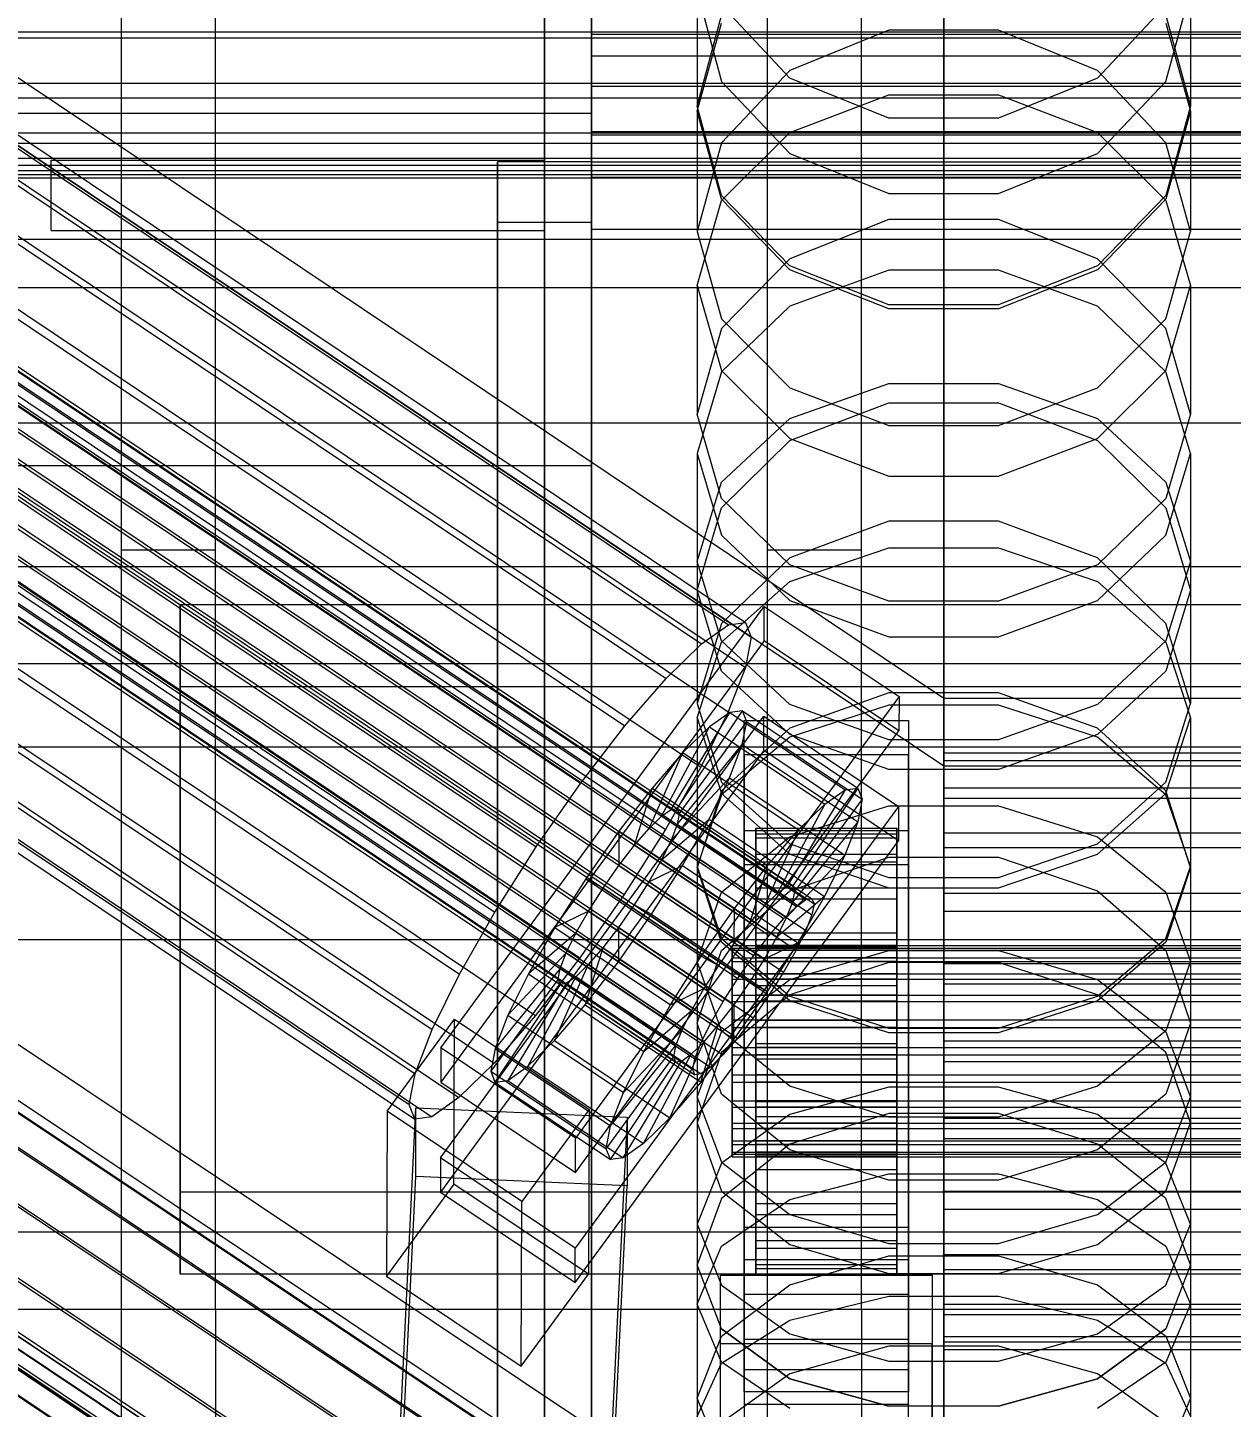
# Model space of a CAD drawing. Header units: millimetres. Extents: x -1970 to 34302, y -65268 to 6837.
# Drawn here: x -208 to -105.5, y -34598.3 to -34480.9 of the extents above; entities that cross this region are included whole.
import ezdxf

# ---------------------------------------------------------------- set-up
doc = ezdxf.new("R2010")
doc.units = ezdxf.units.MM
for name, color, linetype, lineweight in [('COTAS_O', 1, 'Continuous', 0), ('frontal_briquetadora', 7, 'Continuous', 0), ('frontal_C01', 7, 'Continuous', 0), ('frontal_C02', 7, 'Continuous', 0), ('frontal_C07', 7, 'Continuous', 0), ('frontal_mezcladora', 7, 'Continuous', 0), ('frontal_tolva', 7, 'Continuous', 0)]:
    doc.layers.add(name, color=color, linetype=linetype, lineweight=lineweight)
doc.dimstyles.new('R19_100', dxfattribs={"dimtxt": 250, "dimasz": 150, "dimexe": 150, "dimexo": 80, "dimgap": 100, "dimtad": 1, "dimtih": 1, "dimtoh": 1, "dimdsep": 46, "dimcen": 0.09, "dimadec": 0, "dimazin": 0, "dimtfac": 1, "dimtdec": 4, "dimtofl": 0, "dimtmove": 0, "dimatfit": 3, "dimfxl": 1, "dimtolj": 1, "dimtzin": 0, "dimarcsym": 0})

# ---------------------------------------------------------------- blocks, each defined once
blk = doc.blocks.new('*D38')
at = {"layer": 'COTAS_O', "color": 0, "lineweight": -2, "transparency": 16777216}
for p, q in [((-570, -33700), (200, -33700)), ((50, -34750), (50, -33850)), ((-570, -34900), (200, -34900))]:
    blk.add_line(p, q, dxfattribs=at)
at = {"layer": 'COTAS_O', "color": 0, "transparency": 16777216}
for points in [[(25, -33850), (75, -33850), (50, -33700)], [(25, -34750), (75, -34750), (50, -34900)]]:
    blk.add_solid(points, dxfattribs=at)
at = {"layer": 'Defpoints', "color": 0, "transparency": 16777216}
for p in [(-650, -33700), (50, -33700), (-650, -34900)]:
    blk.add_point(p, dxfattribs=at)
blk = doc.blocks.new('*D39')
at = {"layer": 'COTAS_O', "color": 0, "lineweight": -2, "transparency": 16777216}
for p, q in [((-650, -34820), (-650, -34050)), ((650, -34820), (650, -34050)), ((-500, -34200), (500, -34200))]:
    blk.add_line(p, q, dxfattribs=at)
at = {"layer": 'COTAS_O', "color": 0, "transparency": 16777216}
for points in [[(-500, -34175), (-500, -34225), (-650, -34200)], [(500, -34175), (500, -34225), (650, -34200)]]:
    blk.add_solid(points, dxfattribs=at)
at = {"layer": 'Defpoints', "color": 0, "transparency": 16777216}
for p in [(650, -34200), (-650, -34900), (650, -34900)]:
    blk.add_point(p, dxfattribs=at)

msp = doc.modelspace()

# ---------------------------------------------------------------- linework, layer by layer
at = {"layer": 'frontal_briquetadora'}
for p, q in [((-160, -34483.291), (-160, -34439.62)), ((-164, -34492.29), (-164, -34448.619)), ((-160, -34448.619), (-160, -34492.29)), ((-160, -34451.11), (-160, -34483.291)), ((-164, -34454.149), (-164, -34698)), ((-164, -34492.29), (-164, -34454.149)), ((-160, -34698), (-160, -34454.149)), ((-160, -34454.149), (-160, -34492.29)), ((-160, -34489.719), (-160, -34457.538)), ((-160, -34461.368), (-160, -34489.719)), ((-160, -34492.29), (-160, -34463.94)), ((-160, -34481.433), (-160, -34464.401)), ((-160, -34464.816), (-160, -34481.959)), ((-160, -34465.36), (-160, -34482.486)), ((-160, -34483.013), (-160, -34465.903)), ((-160, -34468.481), (-160, -34485.849)), ((-160, -34489.991), (-160, -34472.77)), ((-160, -34493.614), (-160, -34476.582)), ((-160, -34478.149), (-160, -34722)), ((-160, -34478.149), (-160, -34483.291)), ((-151, -34477.803), (-151, -34487.557)), ((-151, -34477.803), (-148.92, -34485.461)), ((-111.08, -34485.461), (-109, -34477.803)), ((-109, -34477.803), (-109, -34487.557)), ((-143.094, -34485.172), (-148.92, -34478.964)), ((-111.08, -34478.964), (-116.906, -34485.172)), ((-160, -34480.662), (-160, -34498.03)), ((-151, -34487.557), (-148.92, -34479.841)), ((-151, -34487.986), (-148.92, -34480.494)), ((-111.08, -34479.841), (-109, -34487.557)), ((-111.08, -34480.494), (-109, -34487.986)), ((-160, -34481.433), (200, -34481.433)), ((-160, -34498.801), (-160, -34481.433)), ((-134.674, -34481.091), (-143.094, -34484.534)), ((-125.326, -34481.091), (-134.674, -34481.091)), ((-116.906, -34484.534), (-125.326, -34481.091)), ((-160, -34481.959), (-160, -34498.57)), ((-160, -34482.486), (-160, -34499.08)), ((-160, -34499.589), (-160, -34483.013)), ((-160, -34727.142), (-160, -34483.291)), ((-160, -34483.291), (200, -34483.291)), ((-160, -34483.291), (-160, -34715.652)), ((-160, -34483.291), (-160, -34489.719)), ((-143.094, -34484.534), (-148.92, -34490.676)), ((-134.674, -34488.588), (-143.094, -34485.172)), ((-116.906, -34485.172), (-125.326, -34488.588)), ((-111.08, -34490.676), (-116.906, -34484.534)), ((-160, -34485.849), (200, -34485.849)), ((-160, -34485.849), (-160, -34502.881)), ((-148.92, -34485.461), (-143.093, -34491.602)), ((-116.907, -34491.602), (-111.08, -34485.461)), ((-148.92, -34495.158), (-151, -34487.557)), ((-143.093, -34489.803), (-134.673, -34486.586)), ((-134.673, -34486.586), (-125.327, -34486.586)), ((-125.327, -34486.586), (-116.907, -34489.803)), ((-109, -34487.557), (-111.08, -34495.158)), ((-210, -34488.149), (-160, -34488.149)), ((-164, -34488.149), (-160, -34488.149)), ((-164, -34518.149), (-164, -34488.149)), ((-160, -34518.149), (-160, -34488.149)), ((-151, -34487.986), (-151, -34498.23)), ((-148.92, -34495.478), (-151, -34487.986)), ((-125.326, -34488.588), (-134.674, -34488.588)), ((-109, -34487.986), (-111.08, -34495.478)), ((-109, -34487.986), (-109, -34498.23)), ((-160, -34722.08), (-160, -34489.719)), ((-160, -34489.719), (200, -34489.719)), ((-160, -34489.719), (-160, -34716.717)), ((-160, -34489.719), (-160, -34492.29)), ((-160, -34489.991), (200, -34489.991)), ((-160, -34489.991), (-160, -34507.212)), ((-148.92, -34495.6), (-143.093, -34489.803)), ((-116.907, -34489.803), (-111.08, -34495.6)), ((-148.92, -34490.676), (-151, -34498.23)), ((-109, -34498.23), (-111.08, -34490.676)), ((-206, -34492.149), (-164, -34492.149)), ((-206, -34498.149), (-206, -34492.149)), ((-168, -34713.16), (-168, -34492.29)), ((-168, -34492.29), (-168, -34497.432)), ((-160, -34492.29), (-168, -34492.29)), ((-164, -34498.149), (-164, -34492.149)), ((-164, -34719.288), (-164, -34492.29)), ((-160, -34492.29), (-164, -34492.29)), ((-160, -34719.288), (-160, -34492.29)), ((-160, -34492.29), (200, -34492.29)), ((-160, -34492.29), (-160, -34713.16)), ((-160, -34497.432), (-160, -34492.29)), ((-143.093, -34491.602), (-134.673, -34495.01)), ((-125.327, -34495.01), (-116.907, -34491.602)), ((-160, -34493.614), (200, -34493.614)), ((-160, -34510.982), (-160, -34493.614)), ((-151, -34502.829), (-148.92, -34495.6)), ((-143.094, -34501.17), (-148.92, -34495.158)), ((-143.093, -34501.486), (-148.92, -34495.478)), ((-134.673, -34495.01), (-125.327, -34495.01)), ((-111.08, -34495.478), (-116.907, -34501.486)), ((-111.08, -34495.158), (-116.906, -34501.17)), ((-111.08, -34495.6), (-109, -34502.829)), ((-206, -34498.149), (-164, -34498.149)), ((-168, -34497.432), (-168, -34718.302)), ((-168, -34497.432), (-160, -34497.432)), ((-160, -34718.302), (-160, -34497.432)), ((-160, -34498.03), (200, -34498.03)), ((-160, -34498.03), (-160, -34515.062)), ((-151, -34498.23), (-148.92, -34505.662)), ((-134.674, -34497.219), (-143.094, -34500.552)), ((-125.326, -34497.219), (-134.674, -34497.219)), ((-116.906, -34500.552), (-125.326, -34497.219)), ((-111.08, -34505.662), (-109, -34498.23)), ((-160, -34498.57), (-160, -34514.607)), ((-160, -34513.861), (-160, -34498.801)), ((-160, -34499.08), (-160, -34515.099)), ((-160, -34515.589), (-160, -34499.589)), ((-143.094, -34500.552), (-148.92, -34506.493)), ((-111.08, -34506.493), (-116.906, -34500.552)), ((-134.674, -34504.474), (-143.094, -34501.17)), ((-134.673, -34504.82), (-143.093, -34501.486)), ((-134.673, -34501.512), (-143.093, -34504.604)), ((-125.327, -34501.512), (-134.673, -34501.512)), ((-116.907, -34501.486), (-125.327, -34504.82)), ((-116.907, -34504.604), (-125.327, -34501.512)), ((-116.906, -34501.17), (-125.326, -34504.474)), ((-160, -34502.881), (-160, -34516.984)), ((-151, -34502.829), (-151, -34513.787)), ((-151, -34502.829), (-148.92, -34510.058)), ((-111.08, -34510.058), (-109, -34502.829)), ((-109, -34502.829), (-109, -34513.787)), ((-143.093, -34504.604), (-148.92, -34510.176)), ((-125.326, -34504.474), (-134.674, -34504.474)), ((-125.327, -34504.82), (-134.673, -34504.82)), ((-111.08, -34510.176), (-116.907, -34504.604)), ((-148.92, -34506.493), (-151, -34513.787)), ((-148.92, -34505.662), (-143.094, -34511.534)), ((-116.906, -34511.534), (-111.08, -34505.662)), ((-109, -34513.787), (-111.08, -34506.493)), ((-160, -34507.212), (-160, -34521.811)), ((-160, -34526.043), (-160, -34510.982)), ((-148.92, -34510.176), (-151, -34517.123)), ((-148.92, -34510.058), (-143.093, -34515.855)), ((-143.093, -34514.166), (-134.673, -34511.161)), ((-134.673, -34511.161), (-125.327, -34511.161)), ((-125.327, -34511.161), (-116.907, -34514.166)), ((-116.907, -34515.855), (-111.08, -34510.058)), ((-109, -34517.123), (-111.08, -34510.176)), ((-143.094, -34511.534), (-134.674, -34514.76)), ((-125.326, -34514.76), (-116.906, -34511.534)), ((-143.094, -34516.027), (-134.674, -34512.811)), ((-134.674, -34512.811), (-125.326, -34512.811)), ((-125.326, -34512.811), (-116.906, -34516.027)), ((-160, -34524.321), (-160, -34513.861)), ((-160, -34514.607), (-160, -34530.029)), ((-148.92, -34520.952), (-151, -34513.787)), ((-148.92, -34519.58), (-143.093, -34514.166)), ((-116.907, -34514.166), (-111.08, -34519.58)), ((-109, -34513.787), (-111.08, -34520.952)), ((-160, -34515.062), (-160, -34529.165)), ((-160, -34515.099), (-160, -34530.501)), ((-160, -34530.972), (-160, -34515.589)), ((-143.093, -34515.855), (-134.673, -34519.072)), ((-134.674, -34514.76), (-125.326, -34514.76)), ((-125.327, -34519.072), (-116.907, -34515.855)), ((-160, -34516.984), (-160, -34526.011)), ((-148.92, -34521.752), (-143.094, -34516.027)), ((-116.906, -34516.027), (-111.08, -34521.752)), ((-210, -34518.149), (-160, -34518.149)), ((-164, -34518.149), (-160, -34518.149)), ((-151, -34517.123), (-151, -34528.769)), ((-151, -34517.123), (-148.92, -34524.071)), ((-111.08, -34524.071), (-109, -34517.123)), ((-109, -34517.123), (-109, -34528.769)), ((-134.673, -34519.072), (-125.327, -34519.072)), ((-151, -34526.331), (-148.92, -34519.58)), ((-111.08, -34519.58), (-109, -34526.331)), ((-151, -34528.769), (-148.92, -34521.752)), ((-143.094, -34526.603), (-148.92, -34520.952)), ((-111.08, -34520.952), (-116.906, -34526.603)), ((-111.08, -34521.752), (-109, -34528.769)), ((-160, -34521.811), (-160, -34531.565)), ((-134.674, -34522.89), (-143.094, -34526.023)), ((-125.326, -34522.89), (-134.674, -34522.89)), ((-116.906, -34526.023), (-125.326, -34522.89)), ((-148.92, -34524.071), (-143.093, -34529.643)), ((-116.907, -34529.643), (-111.08, -34524.071)), ((-160, -34528.587), (-160, -34524.321)), ((-143.093, -34528.025), (-134.673, -34525.158)), ((-134.673, -34525.158), (-125.327, -34525.158)), ((-125.327, -34525.158), (-116.907, -34528.025)), ((-160, -34526.011), (-160, -34528.587)), ((-160, -34536.502), (-160, -34526.043)), ((-151, -34526.331), (-151, -34538.419)), ((-148.92, -34533.082), (-151, -34526.331)), ((-143.094, -34526.023), (-148.92, -34531.596)), ((-111.08, -34531.596), (-116.906, -34526.023)), ((-109, -34526.331), (-111.08, -34533.082)), ((-109, -34526.331), (-109, -34538.419)), ((-134.674, -34529.704), (-143.094, -34526.603)), ((-116.906, -34526.603), (-125.326, -34529.704)), ((-148.92, -34535.648), (-151, -34528.769)), ((-148.92, -34533.192), (-143.093, -34528.025)), ((-116.907, -34528.025), (-111.08, -34533.192)), ((-109, -34528.769), (-111.08, -34535.649)), ((-195, -34580), (-195, -34530)), ((195, -34530), (-195, -34530)), ((-195, -34530), (-195, -34537)), ((-160, -34529.165), (-160, -34538.192)), ((-143.093, -34529.643), (-134.673, -34532.735)), ((-125.326, -34529.704), (-134.674, -34529.704)), ((-125.327, -34532.735), (-116.907, -34529.643)), ((-160, -34530.029), (-160, -34544.797)), ((-160, -34530.501), (-160, -34545.247)), ((-160, -34545.697), (-160, -34530.972)), ((-160, -34531.565), (-160, -34534.991)), ((-148.92, -34531.596), (-151, -34538.419)), ((-109, -34538.419), (-111.08, -34531.596)), ((-151, -34539.635), (-148.92, -34533.192)), ((-143.093, -34538.496), (-148.92, -34533.082)), ((-134.673, -34532.735), (-125.327, -34532.735)), ((-111.08, -34533.082), (-116.907, -34538.496)), ((-111.08, -34533.192), (-109, -34539.635)), ((-143.094, -34541.066), (-148.92, -34535.648)), ((-111.08, -34535.649), (-116.906, -34541.066)), ((195, -34537), (-195, -34537)), ((-195, -34537), (-195, -34587)), ((-160, -34540.768), (-160, -34536.502)), ((-160, -34538.192), (-160, -34540.768)), ((-134.674, -34537.508), (-143.094, -34540.51)), ((-125.326, -34537.508), (-134.674, -34537.508)), ((-116.906, -34540.51), (-125.326, -34537.508)), ((-151, -34538.419), (-148.92, -34545.1)), ((-134.673, -34541.501), (-143.093, -34538.496)), ((-134.673, -34538.552), (-143.093, -34541.275)), ((-125.327, -34538.552), (-134.673, -34538.552)), ((-116.907, -34538.496), (-125.327, -34541.501)), ((-116.907, -34541.275), (-125.327, -34538.552)), ((-111.08, -34545.1), (-109, -34538.419)), ((-151, -34539.635), (-151, -34552.363)), ((-151, -34539.635), (-148.92, -34546.078)), ((-143.094, -34540.51), (-148.92, -34545.844)), ((-111.08, -34545.844), (-116.906, -34540.51)), ((-111.08, -34546.078), (-109, -34539.635)), ((-109, -34539.635), (-109, -34552.363)), ((-143.093, -34541.275), (-148.92, -34546.182)), ((-134.674, -34544.034), (-143.094, -34541.066)), ((-125.327, -34541.501), (-134.673, -34541.501)), ((-116.906, -34541.066), (-125.326, -34544.034)), ((-111.08, -34546.182), (-116.907, -34541.275)), ((-125.326, -34544.034), (-134.674, -34544.034)), ((-160, -34544.797), (-160, -34558.872)), ((-160, -34545.247), (-160, -34559.3)), ((-148.92, -34545.1), (-143.094, -34550.353)), ((-116.906, -34550.353), (-111.08, -34545.1)), ((-160, -34559.728), (-160, -34545.697)), ((-148.92, -34545.844), (-151, -34552.363)), ((-148.92, -34546.182), (-151, -34552.301)), ((-148.92, -34546.078), (-143.093, -34551.244)), ((-116.907, -34551.244), (-111.08, -34546.078)), ((-109, -34552.363), (-111.08, -34545.844)), ((-109, -34552.301), (-111.08, -34546.182)), ((-143.093, -34549.754), (-134.673, -34547.13)), ((-134.673, -34547.13), (-125.327, -34547.13)), ((-125.327, -34547.13), (-116.907, -34549.754)), ((-148.92, -34554.481), (-143.093, -34549.754)), ((-116.907, -34549.754), (-111.08, -34554.481)), ((-143.094, -34550.353), (-134.674, -34553.23)), ((-125.326, -34553.23), (-116.906, -34550.353)), ((-151, -34552.301), (-151, -34565.638)), ((-151, -34552.301), (-148.92, -34558.42)), ((-143.094, -34554.358), (-134.674, -34551.493)), ((-143.093, -34551.244), (-134.673, -34554.112)), ((-134.674, -34551.493), (-125.326, -34551.493)), ((-125.327, -34554.112), (-116.907, -34551.244)), ((-125.326, -34551.493), (-116.906, -34554.358)), ((-111.08, -34558.42), (-109, -34552.301)), ((-109, -34552.301), (-109, -34565.638)), ((-148.92, -34558.731), (-151, -34552.363)), ((-134.674, -34553.23), (-125.326, -34553.23)), ((-109, -34552.363), (-111.08, -34558.731)), ((-151, -34560.376), (-148.92, -34554.481)), ((-148.92, -34559.44), (-143.094, -34554.358)), ((-134.673, -34554.112), (-125.327, -34554.112)), ((-116.906, -34554.358), (-111.08, -34559.44)), ((-111.08, -34554.481), (-109, -34560.376)), ((-160, -34558.872), (-160, -34572.218)), ((-160, -34559.3), (-160, -34572.623)), ((-148.92, -34558.42), (-143.093, -34563.327)), ((-143.094, -34563.729), (-148.92, -34558.731)), ((-116.907, -34563.327), (-111.08, -34558.42)), ((-111.08, -34558.731), (-116.906, -34563.729)), ((-160, -34573.027), (-160, -34559.728)), ((-151, -34565.638), (-148.92, -34559.44)), ((-151, -34560.376), (-151, -34574.101)), ((-148.92, -34566.271), (-151, -34560.376)), ((-134.674, -34560.448), (-143.094, -34563.217)), ((-143.093, -34561.918), (-134.673, -34559.449)), ((-125.326, -34560.448), (-134.674, -34560.448)), ((-134.673, -34559.449), (-125.327, -34559.449)), ((-125.327, -34559.449), (-116.907, -34561.918)), ((-116.906, -34563.217), (-125.326, -34560.448)), ((-111.08, -34559.44), (-109, -34565.638)), ((-109, -34560.376), (-111.08, -34566.271)), ((-109, -34560.376), (-109, -34574.101)), ((-148.92, -34566.366), (-143.093, -34561.918)), ((-116.907, -34561.918), (-111.08, -34566.366)), ((-143.094, -34563.217), (-148.92, -34568.125)), ((-134.674, -34566.461), (-143.094, -34563.729)), ((-143.093, -34563.327), (-134.673, -34566.05)), ((-125.327, -34566.05), (-116.907, -34563.327)), ((-116.906, -34563.729), (-125.326, -34566.461)), ((-111.08, -34568.125), (-116.906, -34563.217)), ((-148.92, -34571.679), (-151, -34565.638)), ((-151, -34571.912), (-148.92, -34566.366)), ((-143.093, -34570.998), (-148.92, -34566.271)), ((-134.673, -34566.05), (-125.327, -34566.05)), ((-111.08, -34566.271), (-116.907, -34570.998)), ((-109, -34565.638), (-111.08, -34571.679)), ((-111.08, -34566.366), (-109, -34571.912)), ((-125.326, -34566.461), (-134.674, -34566.461)), ((-148.92, -34568.125), (-151, -34574.101)), ((-109, -34574.101), (-111.08, -34568.125)), ((-134.673, -34573.621), (-143.093, -34570.998)), ((-134.673, -34571.082), (-143.093, -34573.39)), ((-125.327, -34571.082), (-134.673, -34571.082)), ((-116.907, -34570.998), (-125.327, -34573.621)), ((-116.907, -34573.39), (-125.327, -34571.082)), ((-160, -34572.218), (-160, -34584.801)), ((-151, -34571.912), (-151, -34586.193)), ((-151, -34571.912), (-148.92, -34577.459)), ((-143.094, -34576.409), (-148.92, -34571.679)), ((-111.08, -34571.679), (-116.906, -34576.409)), ((-111.08, -34577.459), (-109, -34571.912)), ((-109, -34571.912), (-109, -34586.193)), ((-160, -34572.623), (-160, -34585.182)), ((-160, -34585.562), (-160, -34573.027)), ((-143.093, -34573.39), (-148.92, -34577.548)), ((-134.674, -34573.305), (-143.094, -34575.925)), ((-125.326, -34573.305), (-134.674, -34573.305)), ((-116.906, -34575.925), (-125.326, -34573.305)), ((-111.08, -34577.548), (-116.907, -34573.39)), ((-151, -34574.101), (-148.92, -34579.916)), ((-125.327, -34573.621), (-134.673, -34573.621)), ((-111.08, -34579.916), (-109, -34574.101)), ((-143.094, -34575.925), (-148.92, -34580.562)), ((-134.674, -34578.991), (-143.094, -34576.409)), ((-116.906, -34576.409), (-125.326, -34578.991)), ((-111.08, -34580.562), (-116.906, -34575.925)), ((-148.92, -34577.548), (-151, -34582.734)), ((-148.92, -34577.459), (-143.093, -34581.907)), ((-116.907, -34581.907), (-111.08, -34577.459)), ((-109, -34582.734), (-111.08, -34577.548)), ((-143.093, -34580.641), (-134.673, -34578.443)), ((-125.326, -34578.991), (-134.674, -34578.991)), ((-134.673, -34578.443), (-125.327, -34578.443)), ((-125.327, -34578.443), (-116.907, -34580.641)), ((-195, -34587), (-195, -34580)), ((195, -34580), (-195, -34580)), ((-148.92, -34579.916), (-143.094, -34584.461)), ((-116.906, -34584.461), (-111.08, -34579.916)), ((-148.92, -34580.562), (-151, -34586.193)), ((-148.92, -34584.6), (-143.093, -34580.641)), ((-116.907, -34580.641), (-111.08, -34584.6)), ((-109, -34586.193), (-111.08, -34580.562)), ((-151, -34582.734), (-151, -34597.535)), ((-151, -34582.734), (-148.92, -34587.919)), ((-143.093, -34581.907), (-134.673, -34584.376)), ((-125.327, -34584.376), (-116.907, -34581.907)), ((-111.08, -34587.919), (-109, -34582.734)), ((-109, -34582.734), (-109, -34597.535)), ((-160, -34584.801), (-160, -34596.589)), ((-160, -34585.182), (-160, -34596.944)), ((-151, -34589.538), (-148.92, -34584.6)), ((-143.094, -34584.461), (-134.674, -34586.939)), ((-134.673, -34584.376), (-125.327, -34584.376)), ((-125.326, -34586.939), (-116.906, -34584.461)), ((-111.08, -34584.6), (-109, -34589.538)), ((-160, -34597.299), (-160, -34585.562)), ((-148.92, -34591.656), (-151, -34586.193)), ((-143.094, -34587.908), (-134.674, -34585.444)), ((-134.674, -34585.444), (-125.326, -34585.444)), ((-125.326, -34585.444), (-116.906, -34587.908)), ((-109, -34586.193), (-111.08, -34591.656)), ((195, -34587), (-195, -34587)), ((-134.674, -34586.939), (-125.326, -34586.939)), ((-148.92, -34592.262), (-143.094, -34587.908)), ((-148.92, -34587.919), (-143.093, -34592.078)), ((-116.907, -34592.078), (-111.08, -34587.919)), ((-116.906, -34587.908), (-111.08, -34592.262)), ((-151, -34589.538), (-151, -34604.666)), ((-148.92, -34594.475), (-151, -34589.538)), ((-143.093, -34590.901), (-134.673, -34588.873)), ((-134.673, -34588.873), (-125.327, -34588.873)), ((-125.327, -34588.873), (-116.907, -34590.901)), ((-109, -34589.538), (-111.08, -34594.475)), ((-109, -34589.538), (-109, -34604.666)), ((-148.92, -34594.554), (-143.093, -34590.901)), ((-116.907, -34590.901), (-111.08, -34594.554)), ((-143.094, -34595.915), (-148.92, -34591.656)), ((-148.92, -34591.656), (-143.094, -34595.915)), ((-143.093, -34592.078), (-134.673, -34594.385)), ((-125.327, -34594.385), (-116.907, -34592.078)), ((-111.08, -34591.656), (-116.906, -34595.915)), ((-116.906, -34595.915), (-111.08, -34591.656)), ((-151, -34597.535), (-148.92, -34592.262)), ((-134.674, -34593.122), (-143.094, -34595.48)), ((-125.326, -34593.122), (-134.674, -34593.122)), ((-116.906, -34595.48), (-125.326, -34593.122)), ((-111.08, -34592.262), (-109, -34597.535)), ((-151, -34599.11), (-148.92, -34594.554)), ((-143.093, -34598.435), (-148.92, -34594.475)), ((-134.673, -34594.385), (-125.327, -34594.385)), ((-111.08, -34594.475), (-116.907, -34598.435)), ((-111.08, -34594.554), (-109, -34599.11)), ((-143.094, -34595.48), (-148.92, -34599.639)), ((-111.08, -34599.639), (-116.906, -34595.48)), ((-160, -34596.589), (-160, -34607.552)), ((-160, -34596.944), (-160, -34607.881)), ((-134.674, -34598.232), (-143.094, -34595.915)), ((-143.094, -34595.915), (-134.674, -34598.232)), ((-116.906, -34595.915), (-125.326, -34598.232)), ((-125.326, -34598.232), (-116.906, -34595.915)), ((-160, -34608.209), (-160, -34597.299)), ((-148.92, -34602.634), (-151, -34597.535)), ((-109, -34597.535), (-111.08, -34602.634)), ((-125.326, -34598.232), (-134.674, -34598.232))]:
    msp.add_line(p, q, dxfattribs=at)
at = {"layer": 'frontal_C01'}
for p, q in [((-130, -34620.053), (-130, -34323.357)), ((-130, -34329.075), (-130, -34625.771)), ((-450, -34481.223), (450, -34481.223)), ((-332.629, -34490.645), (-148.32, -34613.643)), ((-331.181, -34490.53), (-146.872, -34613.528)), ((-334.938, -34492.193), (-150.629, -34615.191)), ((-330.692, -34491.856), (-146.383, -34614.854)), ((450, -34493.398), (-450, -34493.398)), ((-355.53, -34494.38), (-141.731, -34637.058)), ((-355.017, -34494.34), (-141.218, -34637.018)), ((-331.197, -34494.532), (-146.887, -34617.53)), ((-356.348, -34494.929), (-142.549, -34637.607)), ((-355.022, -34495.758), (-141.224, -34638.436)), ((-354.844, -34494.81), (-141.045, -34637.487)), ((-337.95, -34495.068), (-153.641, -34618.066)), ((-357.415, -34495.948), (-143.617, -34638.625)), ((-358.659, -34497.367), (-144.861, -34640.045)), ((-355.541, -34497.12), (-141.742, -34639.798)), ((-356.363, -34498.803), (-142.565, -34641.481)), ((-341.461, -34499.074), (-157.152, -34622.072)), ((-332.659, -34498.376), (-148.35, -34621.374)), ((-160.922, -34626.937), (-345.231, -34503.939)), ((-334.981, -34503.126), (-150.672, -34626.124)), ((-338.003, -34508.459), (-153.694, -34631.457)), ((450, -34514.562), (-450, -34514.562)), ((-450, -34526.737), (450, -34526.737)), ((-130, -34620.053), (-228.298, -34554.454)), ((-228.298, -34560.172), (-130, -34625.771))]:
    msp.add_line(p, q, dxfattribs=at)
at = {"layer": 'frontal_C02'}
for p, q in [((-130, -34537.975), (-130, -34253.153)), ((-130, -34258.894), (-130, -34543.716)), ((-332.629, -34408.224), (-148.32, -34531.708)), ((-331.181, -34408.027), (-146.872, -34531.511)), ((-334.938, -34409.848), (-150.629, -34533.332)), ((-330.692, -34409.271), (-146.383, -34532.755)), ((-356.348, -34412.441), (-142.549, -34555.682)), ((-355.53, -34411.865), (-141.731, -34555.107)), ((-355.017, -34411.796), (-141.218, -34555.037)), ((-354.844, -34412.236), (-141.045, -34555.478)), ((-331.197, -34411.87), (-146.887, -34535.354)), ((-357.415, -34413.483), (-143.617, -34556.724)), ((-355.022, -34413.157), (-141.224, -34556.399)), ((-337.95, -34412.788), (-153.641, -34536.272)), ((-355.541, -34414.496), (-141.742, -34557.737)), ((-358.659, -34414.92), (-144.861, -34558.161)), ((-332.659, -34415.648), (-148.35, -34539.132)), ((-146.196, -34559.896), (-359.995, -34416.655)), ((-356.363, -34416.161), (-142.565, -34559.402)), ((-341.461, -34416.844), (-157.152, -34540.328)), ((-357.434, -34418.039), (-143.635, -34561.28)), ((-361.332, -34418.568), (-147.533, -34561.81)), ((-362.578, -34420.531), (-148.779, -34563.773)), ((-358.68, -34420.001), (-144.881, -34563.243)), ((-334.981, -34420.346), (-150.672, -34543.83)), ((-360.017, -34421.915), (-146.218, -34565.157)), ((-160.922, -34545.224), (-345.231, -34421.74)), ((-363.648, -34422.409), (-149.85, -34565.651)), ((-364.471, -34424.074), (-150.672, -34567.315)), ((-361.352, -34423.65), (-147.554, -34566.891)), ((-364.989, -34425.413), (-151.191, -34568.654)), ((-362.596, -34425.087), (-148.798, -34568.329)), ((-365.168, -34426.334), (-151.369, -34569.575)), ((-363.664, -34426.129), (-149.865, -34569.37)), ((-338.003, -34425.646), (-153.694, -34549.13)), ((-364.995, -34426.774), (-151.196, -34570.016)), ((-364.482, -34426.704), (-150.683, -34569.946)), ((-349.002, -34427.142), (-164.693, -34550.626)), ((-341.52, -34431.186), (-157.211, -34554.67)), ((-352.519, -34432.681), (-168.21, -34556.165)), ((-345.291, -34436.587), (-160.982, -34560.071)), ((-355.541, -34437.981), (-171.232, -34561.465)), ((-349.061, -34441.483), (-164.752, -34564.967)), ((-357.863, -34442.68), (-173.554, -34566.164)), ((-359.326, -34446.457), (-175.016, -34569.941)), ((-352.572, -34445.539), (-168.263, -34569.023)), ((-355.584, -34448.479), (-171.275, -34571.963)), ((-359.83, -34449.057), (-175.521, -34572.541)), ((-357.893, -34450.103), (-173.584, -34573.587)), ((-359.341, -34450.3), (-175.032, -34573.784)), ((-130, -34537.975), (-228.298, -34472.116)), ((-228.298, -34477.858), (-130, -34543.716)), ((-311.15, -34481.749), (311.15, -34481.749)), ((-311.15, -34485.616), (311.15, -34485.616)), ((-311.15, -34486.866), (311.15, -34486.866)), ((-311.15, -34489.833), (311.15, -34489.833)), ((-311.15, -34490.717), (311.15, -34490.717)), ((-311.15, -34492.582), (311.15, -34492.582)), ((-311.15, -34493.04), (311.15, -34493.04)), ((-311.15, -34493.676), (311.15, -34493.676)), ((-172.809, -34567.736), (-145.277, -34530.143)), ((-145.289, -34533.066), (-145.277, -34530.143)), ((-145.277, -34530.143), (-133.809, -34537.827)), ((-150.629, -34533.332), (-148.32, -34531.708)), ((-148.32, -34531.708), (-146.872, -34531.511)), ((-146.872, -34531.511), (-146.383, -34532.755)), ((-145.289, -34533.066), (-172.821, -34570.659)), ((-153.641, -34536.272), (-150.629, -34533.332)), ((-146.383, -34532.755), (-146.887, -34535.354)), ((-133.821, -34540.749), (-145.289, -34533.066)), ((-146.887, -34535.354), (-148.35, -34539.132)), ((-157.152, -34540.328), (-153.641, -34536.272)), ((-133.809, -34537.827), (-161.341, -34575.42)), ((-133.809, -34537.827), (-133.821, -34540.749)), ((-130, -34822.796), (-130, -34537.975)), ((0, -34537.975), (-130, -34537.975)), ((-153.199, -34547.423), (-148.226, -34539.179)), ((-152.686, -34547.354), (-147.143, -34539.032)), ((-148.35, -34539.132), (-150.672, -34543.83)), ((-148.226, -34539.179), (-149.953, -34540.394)), ((-147.143, -34539.032), (-148.226, -34539.179)), ((-148.226, -34539.179), (-138.396, -34545.765)), ((-147.143, -34539.032), (-137.313, -34545.618)), ((-146.777, -34539.962), (-147.143, -34539.032)), ((-172.847, -34577.089), (-145.315, -34539.496)), ((-160.922, -34545.224), (-157.152, -34540.328)), ((-154.017, -34547.999), (-149.953, -34540.394)), ((-152.513, -34547.794), (-146.777, -34539.962)), ((-149.953, -34540.394), (-152.207, -34542.594)), ((-149.953, -34540.394), (-140.123, -34546.98)), ((-147.155, -34541.907), (-146.777, -34539.962)), ((-147, -34542.796), (-147, -34539.873)), ((-147, -34539.873), (-133, -34539.873)), ((-147, -34585.777), (-147, -34539.873)), ((-146.777, -34539.962), (-136.948, -34546.548)), ((-145.327, -34542.418), (-145.315, -34539.496)), ((-145.315, -34539.496), (-133.847, -34547.179)), ((-133, -34539.873), (-133, -34542.796)), ((-133, -34539.873), (-133, -34585.777)), ((-161.353, -34578.342), (-133.821, -34540.749)), ((-145.327, -34542.418), (-172.859, -34580.011)), ((-155.085, -34549.041), (-152.207, -34542.594)), ((-152.207, -34542.594), (-154.833, -34545.628)), ((-152.692, -34548.715), (-147.155, -34541.907)), ((-152.207, -34542.594), (-142.377, -34549.179)), ((-148.249, -34544.732), (-147.155, -34541.907)), ((-147.155, -34541.907), (-137.325, -34548.492)), ((-133, -34542.796), (-147, -34542.796)), ((-147, -34542.796), (-147, -34588.7)), ((-133.859, -34550.102), (-145.327, -34542.418)), ((-133, -34588.7), (-133, -34542.796)), ((-130, -34543.716), (-130, -34542.622)), ((-130, -34542.622), (-130, -34543.258)), ((-130, -34542.622), (130, -34542.622)), ((-150.672, -34543.83), (-153.694, -34549.13)), ((-130, -34543.258), (-130, -34545.581)), ((-130, -34543.258), (130, -34543.258)), ((-130, -34543.716), (-130, -34828.537)), ((-130, -34543.716), (0, -34543.716)), ((-130, -34546.465), (-130, -34543.716)), ((-130, -34543.716), (130, -34543.716)), ((-164.693, -34550.626), (-160.922, -34545.224)), ((-153.21, -34550.054), (-148.249, -34544.732)), ((-149.985, -34548.247), (-148.249, -34544.732)), ((-148.249, -34544.732), (-138.419, -34551.318)), ((-154.833, -34545.628), (-157.653, -34549.29)), ((-156.329, -34550.478), (-154.833, -34545.628)), ((-154.833, -34545.628), (-145.003, -34552.214)), ((-138.396, -34545.765), (-143.369, -34554.009)), ((-137.313, -34545.618), (-142.856, -34553.939)), ((-140.123, -34546.98), (-138.396, -34545.765)), ((-138.396, -34545.765), (-137.313, -34545.618)), ((-137.313, -34545.618), (-136.948, -34546.548)), ((-130, -34545.581), (-130, -34549.432)), ((-130, -34545.581), (130, -34545.581)), ((-133.847, -34547.179), (-161.379, -34584.772)), ((-154.017, -34547.999), (-153.199, -34547.423)), ((-153.199, -34547.423), (-152.686, -34547.354)), ((-143.369, -34554.009), (-153.199, -34547.423)), ((-142.856, -34553.939), (-152.686, -34547.354)), ((-152.686, -34547.354), (-152.513, -34547.794)), ((-140.123, -34546.98), (-144.188, -34554.585)), ((-136.948, -34546.548), (-142.683, -34554.38)), ((-142.377, -34549.179), (-140.123, -34546.98)), ((-136.948, -34546.548), (-137.325, -34548.492)), ((-133.847, -34547.179), (-133.859, -34550.102)), ((-130, -34550.682), (-130, -34546.465)), ((-130, -34546.465), (130, -34546.465)), ((-155.085, -34549.041), (-154.017, -34547.999)), ((-154.033, -34551.719), (-149.985, -34548.247)), ((-144.188, -34554.585), (-154.017, -34547.999)), ((-152.692, -34548.715), (-153.21, -34550.054)), ((-152.513, -34547.794), (-152.692, -34548.715)), ((-142.862, -34555.301), (-152.692, -34548.715)), ((-142.683, -34554.38), (-152.513, -34547.794)), ((-152.246, -34552.212), (-149.985, -34548.247)), ((-149.985, -34548.247), (-140.156, -34554.833)), ((-137.325, -34548.492), (-142.862, -34555.301)), ((-137.325, -34548.492), (-138.419, -34551.318)), ((-157.653, -34549.29), (-160.474, -34553.33)), ((-157.653, -34549.29), (-157.665, -34552.213)), ((-147.823, -34555.876), (-157.653, -34549.29)), ((-153.694, -34549.13), (-157.211, -34554.67)), ((-156.329, -34550.478), (-155.085, -34549.041)), ((-145.255, -34555.626), (-155.085, -34549.041)), ((-147, -34552.148), (-147, -34549.226)), ((-147, -34549.226), (-133, -34549.226)), ((-147, -34595.13), (-147, -34549.226)), ((-146, -34559.012), (-146, -34549.018)), ((-146, -34549.018), (-146, -34549.494)), ((-146, -34549.018), (-134, -34549.018)), ((-146, -34549.836), (-146, -34549.018)), ((-146, -34559.238), (-146, -34549.494)), ((-146, -34549.494), (-146, -34551.232)), ((-146, -34549.494), (-134, -34549.494)), ((-146, -34559.4), (-146, -34549.836)), ((-146, -34549.836), (-134, -34549.836)), ((-146, -34551.893), (-146, -34549.836)), ((-142.377, -34549.179), (-145.255, -34555.626)), ((-145.003, -34552.214), (-142.377, -34549.179)), ((-134, -34549.494), (-134, -34549.018)), ((-134, -34549.018), (-134, -34559.012)), ((-134, -34549.018), (-134, -34549.836)), ((-134, -34551.232), (-134, -34549.494)), ((-134, -34549.494), (-134, -34559.238)), ((-134, -34549.836), (-134, -34559.4)), ((-134, -34549.836), (-134, -34551.893)), ((-133, -34549.226), (-133, -34552.148)), ((-133, -34549.226), (-133, -34595.13)), ((-130, -34549.432), (-130, -34554.549)), ((-130, -34549.432), (130, -34549.432)), ((-168.21, -34556.165), (-164.693, -34550.626)), ((-161.391, -34587.695), (-133.859, -34550.102)), ((-157.665, -34552.213), (-156.329, -34550.478)), ((-146.499, -34557.064), (-156.329, -34550.478)), ((-153.21, -34550.054), (-154.033, -34551.719)), ((-143.38, -34556.64), (-153.21, -34550.054)), ((-130, -34556.08), (-130, -34550.682)), ((-130, -34550.682), (130, -34550.682)), ((-159.001, -34554.126), (-157.665, -34552.213)), ((-157.665, -34552.213), (-147.835, -34558.798)), ((-154.033, -34551.719), (-155.103, -34553.597)), ((-155.103, -34553.597), (-152.246, -34552.212)), ((-154.877, -34556.355), (-152.246, -34552.212)), ((-144.203, -34558.305), (-154.033, -34551.719)), ((-152.246, -34552.212), (-142.416, -34558.798)), ((-147.823, -34555.876), (-145.003, -34552.214)), ((-133, -34552.148), (-147, -34552.148)), ((-147, -34552.148), (-147, -34598.053)), ((-145.003, -34552.214), (-146.499, -34557.064)), ((-146, -34560.061), (-146, -34551.232)), ((-146, -34551.232), (-146, -34554.112)), ((-146, -34551.232), (-134, -34551.232)), ((-146, -34560.374), (-146, -34551.893)), ((-146, -34551.893), (-134, -34551.893)), ((-146, -34555.047), (-146, -34551.893)), ((-138.419, -34551.318), (-143.38, -34556.64)), ((-138.419, -34551.318), (-140.156, -34554.833)), ((-134, -34554.112), (-134, -34551.232)), ((-134, -34551.232), (-134, -34560.061)), ((-134, -34551.893), (-134, -34560.374)), ((-134, -34551.893), (-134, -34555.047)), ((-133, -34598.053), (-133, -34552.148)), ((-160.474, -34553.33), (-163.105, -34557.474)), ((-159.001, -34554.126), (-160.474, -34553.33)), ((-160.474, -34553.33), (-150.644, -34559.916)), ((-160.247, -34556.089), (-159.001, -34554.126)), ((-149.171, -34560.712), (-159.001, -34554.126)), ((-155.103, -34553.597), (-156.35, -34555.559)), ((-145.274, -34560.182), (-155.103, -34553.597)), ((-146, -34561.425), (-146, -34554.112)), ((-146, -34554.112), (-146, -34557.94)), ((-146, -34554.112), (-134, -34554.112)), ((-144.188, -34554.585), (-145.255, -34555.626)), ((-143.369, -34554.009), (-144.188, -34554.585)), ((-142.856, -34553.939), (-143.369, -34554.009)), ((-142.862, -34555.301), (-142.683, -34554.38)), ((-142.683, -34554.38), (-142.856, -34553.939)), ((-134, -34557.94), (-134, -34554.112)), ((-134, -34554.112), (-134, -34561.425)), ((-130, -34554.549), (-130, -34560.583)), ((-130, -34554.549), (130, -34554.549)), ((-157.211, -34554.67), (-160.982, -34560.071)), ((-156.35, -34555.559), (-157.686, -34557.473)), ((-156.35, -34555.559), (-154.877, -34556.355)), ((-146.52, -34562.145), (-156.35, -34555.559)), ((-145.255, -34555.626), (-146.499, -34557.064)), ((-146, -34561.868), (-146, -34555.047)), ((-146, -34555.047), (-134, -34555.047)), ((-146, -34559.085), (-146, -34555.047)), ((-140.156, -34554.833), (-144.203, -34558.305)), ((-143.617, -34556.724), (-142.549, -34555.682)), ((-143.38, -34556.64), (-142.862, -34555.301)), ((-142.549, -34555.682), (-141.731, -34555.107)), ((-140.156, -34554.833), (-142.416, -34558.798)), ((-141.731, -34555.107), (-141.218, -34555.037)), ((-141.045, -34555.478), (-141.224, -34556.399)), ((-141.218, -34555.037), (-141.045, -34555.478)), ((-134, -34555.047), (-134, -34561.868)), ((-134, -34555.047), (-134, -34559.085)), ((-171.232, -34561.465), (-168.21, -34556.165)), ((-160.247, -34556.089), (-163.105, -34557.474)), ((-161.318, -34557.967), (-160.247, -34556.089)), ((-150.417, -34562.675), (-160.247, -34556.089)), ((-157.698, -34560.396), (-154.877, -34556.355)), ((-154.877, -34556.355), (-145.047, -34562.941)), ((-150.644, -34559.916), (-147.823, -34555.876)), ((-147.835, -34558.798), (-147.823, -34555.876)), ((-144.861, -34558.161), (-143.617, -34556.724)), ((-144.203, -34558.305), (-143.38, -34556.64)), ((-141.224, -34556.399), (-141.742, -34557.737)), ((-130, -34562.29), (-130, -34556.08)), ((-130, -34556.08), (130, -34556.08)), ((-163.105, -34557.474), (-165.365, -34561.438)), ((-161.318, -34557.967), (-165.365, -34561.438)), ((-163.105, -34557.474), (-153.275, -34564.06)), ((-162.14, -34559.632), (-161.318, -34557.967)), ((-151.488, -34564.553), (-161.318, -34557.967)), ((-157.686, -34557.473), (-159.022, -34559.208)), ((-157.686, -34557.473), (-157.698, -34560.396)), ((-147.856, -34564.059), (-157.686, -34557.473)), ((-146.499, -34557.064), (-147.835, -34558.798)), ((-146.196, -34559.896), (-144.861, -34558.161)), ((-146, -34563.238), (-146, -34557.94)), ((-146, -34557.94), (-146, -34562.454)), ((-146, -34557.94), (-134, -34557.94)), ((-141.742, -34557.737), (-142.565, -34559.402)), ((-134, -34562.454), (-134, -34557.94)), ((-134, -34557.94), (-134, -34563.238)), ((-159.022, -34559.208), (-160.518, -34564.058)), ((-159.022, -34559.208), (-160.266, -34560.645)), ((-149.192, -34565.794), (-159.022, -34559.208)), ((-147.835, -34558.798), (-149.171, -34560.712)), ((-148, -34559.4), (-148, -34559.012)), ((-148, -34559.012), (-148, -34559.238)), ((-148, -34559.012), (148, -34559.012)), ((-148, -34559.238), (-148, -34560.061)), ((-148, -34559.238), (148, -34559.238)), ((-146, -34559.238), (-146, -34559.012)), ((-134, -34559.012), (-146, -34559.012)), ((-146, -34559.012), (-146, -34559.4)), ((-146, -34563.781), (-146, -34559.085)), ((-146, -34559.085), (-134, -34559.085)), ((-146, -34563.731), (-146, -34559.085)), ((-146, -34560.061), (-146, -34559.238)), ((-134, -34559.238), (-146, -34559.238)), ((-145.274, -34560.182), (-144.203, -34558.305)), ((-142.416, -34558.798), (-145.274, -34560.182)), ((-142.416, -34558.798), (-145.047, -34562.941)), ((-134, -34559.012), (-134, -34559.238)), ((-134, -34559.4), (-134, -34559.012)), ((-134, -34559.085), (-134, -34563.781)), ((-134, -34559.085), (-134, -34563.731)), ((-134, -34559.238), (-134, -34560.061)), ((-162.14, -34559.632), (-167.102, -34564.953)), ((-160.982, -34560.071), (-164.752, -34564.967)), ((-162.659, -34560.971), (-162.14, -34559.632)), ((-152.311, -34566.218), (-162.14, -34559.632)), ((-160.518, -34564.058), (-157.698, -34560.396)), ((-157.698, -34560.396), (-147.868, -34566.982)), ((-153.275, -34564.06), (-150.644, -34559.916)), ((-150.644, -34559.916), (-149.171, -34560.712)), ((-148, -34560.374), (-148, -34559.4)), ((-148, -34559.4), (148, -34559.4)), ((-148, -34560.061), (-148, -34561.425)), ((-148, -34560.061), (148, -34560.061)), ((-148, -34561.868), (-148, -34560.374)), ((-148, -34560.374), (148, -34560.374)), ((-147.533, -34561.81), (-146.196, -34559.896)), ((-146.52, -34562.145), (-145.274, -34560.182)), ((-134, -34559.4), (-146, -34559.4)), ((-146, -34559.4), (-146, -34560.374)), ((-146, -34561.425), (-146, -34560.061)), ((-134, -34560.061), (-146, -34560.061)), ((-134, -34560.374), (-146, -34560.374)), ((-146, -34560.374), (-146, -34561.868)), ((-142.565, -34559.402), (-143.635, -34561.28)), ((-134, -34560.374), (-134, -34559.4)), ((-134, -34560.061), (-134, -34561.425)), ((-134, -34561.868), (-134, -34560.374)), ((-173.554, -34566.164), (-171.232, -34561.465)), ((-162.659, -34560.971), (-168.196, -34567.779)), ((-165.365, -34561.438), (-167.102, -34564.953)), ((-161.333, -34561.687), (-165.397, -34569.292)), ((-165.365, -34561.438), (-155.535, -34568.024)), ((-160.266, -34560.645), (-163.144, -34567.092)), ((-162.837, -34561.892), (-162.659, -34560.971)), ((-152.829, -34567.556), (-162.659, -34560.971)), ((-161.333, -34561.687), (-162.151, -34562.262)), ((-160.266, -34560.645), (-161.333, -34561.687)), ((-151.503, -34568.273), (-161.333, -34561.687)), ((-150.436, -34567.231), (-160.266, -34560.645)), ((-149.171, -34560.712), (-150.417, -34562.675)), ((-148, -34561.425), (-148, -34563.238)), ((-148, -34561.425), (148, -34561.425)), ((-146, -34563.238), (-146, -34561.425)), ((-134, -34561.425), (-146, -34561.425)), ((-143.635, -34561.28), (-144.881, -34563.243)), ((-134, -34561.425), (-134, -34563.238)), ((-130, -34560.583), (-130, -34567.123)), ((130, -34560.583), (-130, -34560.583)), ((-162.837, -34561.892), (-168.573, -34569.723)), ((-162.664, -34562.332), (-168.208, -34570.654)), ((-162.151, -34562.262), (-167.125, -34570.506)), ((-162.664, -34562.332), (-162.837, -34561.892)), ((-153.008, -34568.477), (-162.837, -34561.892)), ((-162.151, -34562.262), (-162.664, -34562.332)), ((-152.835, -34568.918), (-162.664, -34562.332)), ((-152.321, -34568.848), (-162.151, -34562.262)), ((-153.275, -34564.06), (-150.417, -34562.675)), ((-150.417, -34562.675), (-151.488, -34564.553)), ((-148.779, -34563.773), (-147.533, -34561.81)), ((-148, -34563.781), (-148, -34561.868)), ((-148, -34561.868), (148, -34561.868)), ((-147.856, -34564.059), (-146.52, -34562.145)), ((-145.047, -34562.941), (-146.52, -34562.145)), ((-134, -34561.868), (-146, -34561.868)), ((-146, -34561.868), (-146, -34563.781)), ((-146, -34562.454), (-146, -34565.376)), ((-134, -34562.454), (-146, -34562.454)), ((-146, -34562.454), (-146, -34567.346)), ((-134, -34563.781), (-134, -34561.868)), ((-134, -34565.376), (-134, -34562.454)), ((-134, -34567.346), (-134, -34562.454)), ((-130, -34568.89), (-130, -34562.29)), ((-130, -34562.29), (130, -34562.29)), ((-163.144, -34567.092), (-160.518, -34564.058)), ((-160.518, -34564.058), (-150.688, -34570.644)), ((-155.535, -34568.024), (-153.275, -34564.06)), ((-149.85, -34565.651), (-148.779, -34563.773)), ((-149.192, -34565.794), (-147.856, -34564.059)), ((-148, -34563.238), (-148, -34565.376)), ((-148, -34563.238), (148, -34563.238)), ((-148, -34565.981), (-148, -34563.781)), ((-148, -34563.781), (148, -34563.781)), ((-145.047, -34562.941), (-147.868, -34566.982)), ((-147.868, -34566.982), (-147.856, -34564.059)), ((-144.881, -34563.243), (-146.218, -34565.157)), ((-146, -34565.376), (-146, -34563.238)), ((-134, -34563.238), (-146, -34563.238)), ((-146, -34565.981), (-146, -34563.731)), ((-146, -34563.731), (-134, -34563.731)), ((-146, -34568.668), (-146, -34563.731)), ((-134, -34563.781), (-146, -34563.781)), ((-146, -34563.781), (-146, -34565.981)), ((-134, -34563.238), (-134, -34565.376)), ((-134, -34563.731), (-134, -34565.981)), ((-134, -34563.731), (-134, -34568.668)), ((-134, -34565.981), (-134, -34563.781)), ((-164.752, -34564.967), (-168.263, -34569.023)), ((-167.102, -34564.953), (-168.196, -34567.779)), ((-167.102, -34564.953), (-157.272, -34571.539)), ((-155.535, -34568.024), (-151.488, -34564.553)), ((-151.488, -34564.553), (-152.311, -34566.218)), ((-146.218, -34565.157), (-147.554, -34566.891)), ((-177.394, -34573.125), (-171.658, -34565.293)), ((-175.016, -34569.941), (-173.554, -34566.164)), ((-171.715, -34579.322), (-171.658, -34565.293)), ((-171.658, -34565.293), (-160.19, -34572.976)), ((-157.272, -34571.539), (-152.311, -34566.218)), ((-152.311, -34566.218), (-152.829, -34567.556)), ((-150.688, -34570.644), (-149.192, -34565.794)), ((-150.672, -34567.315), (-149.85, -34565.651)), ((-150.436, -34567.231), (-149.192, -34565.794)), ((-148, -34565.376), (-148, -34567.694)), ((148, -34565.376), (-148, -34565.376)), ((-148, -34568.32), (-148, -34565.981)), ((-148, -34565.981), (148, -34565.981)), ((-146, -34565.376), (-134, -34565.376)), ((-146, -34567.694), (-146, -34565.376)), ((-134, -34565.981), (-146, -34565.981)), ((-146, -34565.981), (-146, -34568.32)), ((-134, -34565.376), (-134, -34567.694)), ((-134, -34568.32), (-134, -34565.981)), ((-165.397, -34569.292), (-163.144, -34567.092)), ((-163.144, -34567.092), (-153.314, -34573.678)), ((-158.366, -34574.365), (-152.829, -34567.556)), ((-153.314, -34573.678), (-150.436, -34567.231)), ((-152.829, -34567.556), (-153.008, -34568.477)), ((-151.503, -34568.273), (-150.436, -34567.231)), ((-151.191, -34568.654), (-150.672, -34567.315)), ((-147.868, -34566.982), (-150.688, -34570.644)), ((-147.554, -34566.891), (-148.798, -34568.329)), ((-146, -34567.694), (-146, -34567.346)), ((-146, -34567.346), (-146, -34572.283)), ((-146, -34567.346), (-134, -34567.346)), ((-134, -34572.283), (-134, -34567.346)), ((-134, -34567.346), (-134, -34567.694)), ((-130, -34567.123), (-130, -34573.723)), ((-130, -34567.123), (130, -34567.123)), ((-172.809, -34567.736), (-172.821, -34570.659)), ((-161.341, -34575.42), (-172.809, -34567.736)), ((-168.196, -34567.779), (-168.573, -34569.723)), ((-168.196, -34567.779), (-158.366, -34574.365)), ((-158.743, -34576.309), (-153.008, -34568.477)), ((-157.272, -34571.539), (-155.535, -34568.024)), ((-155.567, -34575.877), (-151.503, -34568.273)), ((-153.008, -34568.477), (-152.835, -34568.918)), ((-152.321, -34568.848), (-151.503, -34568.273)), ((-151.369, -34569.575), (-151.191, -34568.654)), ((-148.798, -34568.329), (-149.865, -34569.37)), ((-148, -34567.694), (-148, -34570.032)), ((-148, -34567.694), (148, -34567.694)), ((-148, -34570.637), (-148, -34568.32)), ((-148, -34568.32), (148, -34568.32)), ((-146, -34570.032), (-146, -34567.694)), ((-134, -34567.694), (-146, -34567.694)), ((-146, -34568.32), (-146, -34568.668)), ((-134, -34568.32), (-146, -34568.32)), ((-146, -34568.32), (-146, -34570.637)), ((-146, -34568.668), (-134, -34568.668)), ((-146, -34573.56), (-146, -34568.668)), ((-134, -34567.694), (-134, -34570.032)), ((-134, -34568.668), (-134, -34568.32)), ((-134, -34570.637), (-134, -34568.32)), ((-134, -34568.668), (-134, -34573.56)), ((-168.263, -34569.023), (-171.275, -34571.963)), ((-168.573, -34569.723), (-168.208, -34570.654)), ((-168.573, -34569.723), (-158.743, -34576.309)), ((-167.125, -34570.506), (-165.397, -34569.292)), ((-165.397, -34569.292), (-155.567, -34575.877)), ((-158.378, -34577.239), (-152.835, -34568.918)), ((-157.295, -34577.092), (-152.321, -34568.848)), ((-152.835, -34568.918), (-152.321, -34568.848)), ((-151.196, -34570.016), (-151.369, -34569.575)), ((-149.865, -34569.37), (-150.683, -34569.946)), ((-130, -34575.43), (-130, -34568.89)), ((-130, -34568.89), (130, -34568.89)), ((-175.521, -34572.541), (-175.016, -34569.941)), ((-172.821, -34570.659), (-161.353, -34578.342)), ((-168.208, -34570.654), (-167.125, -34570.506)), ((-168.208, -34570.654), (-158.378, -34577.239)), ((-167.125, -34570.506), (-157.295, -34577.092)), ((-150.688, -34570.644), (-153.314, -34573.678)), ((-150.683, -34569.946), (-151.196, -34570.016)), ((-148, -34570.032), (-148, -34572.233)), ((-148, -34570.032), (148, -34570.032)), ((-148, -34572.775), (-148, -34570.637)), ((-148, -34570.637), (148, -34570.637)), ((-146, -34572.233), (-146, -34570.032)), ((-146, -34570.032), (-146, -34572.283)), ((-134, -34570.032), (-146, -34570.032)), ((-146, -34570.637), (-146, -34573.56)), ((-134, -34570.637), (-146, -34570.637)), ((-146, -34570.637), (-146, -34572.775)), ((-134, -34572.283), (-134, -34570.032)), ((-134, -34570.032), (-134, -34572.233)), ((-134, -34573.56), (-134, -34570.637)), ((-134, -34572.775), (-134, -34570.637)), ((-171.275, -34571.963), (-173.584, -34573.587)), ((-158.366, -34574.365), (-157.272, -34571.539)), ((-148, -34572.233), (-148, -34574.145)), ((-148, -34572.233), (148, -34572.233)), ((-146, -34574.145), (-146, -34572.233)), ((-146, -34572.233), (-146, -34576.928)), ((-134, -34572.233), (-146, -34572.233)), ((-146, -34572.283), (-146, -34576.928)), ((-146, -34572.283), (-134, -34572.283)), ((-134, -34576.928), (-134, -34572.233)), ((-134, -34572.233), (-134, -34574.145)), ((-134, -34576.928), (-134, -34572.283)), ((-177.811, -34632.206), (-174.943, -34572.829)), ((-177.394, -34573.125), (-177.451, -34587.154)), ((-165.926, -34580.808), (-177.394, -34573.125)), ((-175.032, -34573.784), (-175.521, -34572.541)), ((-174.943, -34578.675), (-174.943, -34572.829)), ((-174.943, -34572.829), (-156.962, -34573.623)), ((-160.19, -34572.976), (-165.926, -34580.808)), ((-160.19, -34572.976), (-160.247, -34587.005)), ((-148, -34574.588), (-148, -34572.775)), ((-148, -34572.775), (148, -34572.775)), ((-146, -34572.775), (-146, -34578.073)), ((-134, -34572.775), (-146, -34572.775)), ((-146, -34572.775), (-146, -34574.588)), ((-134, -34578.073), (-134, -34572.775)), ((-134, -34574.588), (-134, -34572.775)), ((-173.584, -34573.587), (-175.032, -34573.784)), ((-156.962, -34573.623), (-159.83, -34633)), ((-158.743, -34576.309), (-158.366, -34574.365)), ((-156.962, -34573.623), (-156.962, -34579.469)), ((-153.314, -34573.678), (-155.567, -34575.877)), ((-148, -34574.145), (-148, -34575.64)), ((-148, -34574.145), (148, -34574.145)), ((-148, -34575.953), (-148, -34574.588)), ((-148, -34574.588), (148, -34574.588)), ((-146, -34573.56), (-134, -34573.56)), ((-146, -34578.073), (-146, -34573.56)), ((-146, -34575.64), (-146, -34574.145)), ((-146, -34574.145), (-146, -34580.966)), ((-134, -34574.145), (-146, -34574.145)), ((-146, -34574.588), (-146, -34581.901)), ((-134, -34574.588), (-146, -34574.588)), ((-146, -34574.588), (-146, -34575.953)), ((-134, -34573.56), (-134, -34578.073)), ((-134, -34580.966), (-134, -34574.145)), ((-134, -34574.145), (-134, -34575.64)), ((-134, -34581.901), (-134, -34574.588)), ((-134, -34575.953), (-134, -34574.588)), ((-130, -34573.723), (-130, -34579.934)), ((-130, -34573.723), (130, -34573.723)), ((-161.353, -34578.342), (-161.341, -34575.42)), ((-148, -34575.64), (-148, -34576.614)), ((-148, -34575.64), (148, -34575.64)), ((-146, -34576.614), (-146, -34575.64)), ((-146, -34575.64), (-146, -34584.121)), ((-134, -34575.64), (-146, -34575.64)), ((-134, -34584.121), (-134, -34575.64)), ((-134, -34575.64), (-134, -34576.614)), ((-130, -34581.464), (-130, -34575.43)), ((-130, -34575.43), (130, -34575.43)), ((-158.378, -34577.239), (-158.743, -34576.309)), ((-155.567, -34575.877), (-157.295, -34577.092)), ((-148, -34576.776), (-148, -34575.953)), ((-148, -34575.953), (148, -34575.953)), ((-148, -34576.614), (-148, -34577.001)), ((-148, -34576.614), (148, -34576.614)), ((-148, -34577.001), (-148, -34576.776)), ((-148, -34576.776), (148, -34576.776)), ((-146, -34575.953), (-146, -34584.782)), ((-134, -34575.953), (-146, -34575.953)), ((-146, -34575.953), (-146, -34576.776)), ((-146, -34577.001), (-146, -34576.614)), ((-146, -34576.614), (-146, -34586.177)), ((-134, -34576.614), (-146, -34576.614)), ((-146, -34576.776), (-146, -34586.519)), ((-134, -34576.776), (-146, -34576.776)), ((-146, -34576.776), (-146, -34577.001)), ((-146, -34576.928), (-146, -34580.966)), ((-146, -34576.928), (-134, -34576.928)), ((-134, -34584.782), (-134, -34575.953)), ((-134, -34576.776), (-134, -34575.953)), ((-134, -34586.177), (-134, -34576.614)), ((-134, -34576.614), (-134, -34577.001)), ((-134, -34586.519), (-134, -34576.776)), ((-134, -34577.001), (-134, -34576.776)), ((-134, -34580.966), (-134, -34576.928)), ((-172.847, -34577.089), (-172.859, -34580.011)), ((-161.379, -34584.772), (-172.847, -34577.089)), ((-157.295, -34577.092), (-158.378, -34577.239)), ((-148, -34577.001), (148, -34577.001)), ((-146, -34577.001), (-146, -34586.995)), ((-134, -34577.001), (-146, -34577.001)), ((-146, -34578.073), (-134, -34578.073)), ((-146, -34581.901), (-146, -34578.073)), ((-134, -34586.995), (-134, -34577.001)), ((-134, -34578.073), (-134, -34581.901)), ((-177.811, -34638.052), (-174.943, -34578.675)), ((-171.715, -34579.322), (-177.451, -34587.154)), ((-156.962, -34579.469), (-174.943, -34578.675)), ((-160.247, -34587.005), (-171.715, -34579.322)), ((-172.859, -34580.011), (-161.391, -34587.695)), ((-159.83, -34638.846), (-156.962, -34579.469)), ((-130, -34579.934), (-130, -34585.331)), ((-130, -34579.934), (130, -34579.934)), ((-165.983, -34594.837), (-165.926, -34580.808)), ((-146, -34580.966), (-146, -34584.121)), ((-146, -34580.966), (-134, -34580.966)), ((-134, -34584.121), (-134, -34580.966)), ((-130, -34586.581), (-130, -34581.464)), ((-130, -34581.464), (130, -34581.464)), ((-146, -34581.901), (-134, -34581.901)), ((-146, -34584.782), (-146, -34581.901)), ((-134, -34581.901), (-134, -34584.782)), ((-147, -34597.017), (-147, -34582.988)), ((-147, -34582.988), (-133, -34582.988)), ((-147, -34592.551), (-147, -34582.988)), ((-133, -34582.988), (-133, -34597.017)), ((-133, -34582.988), (-133, -34592.551)), ((-161.391, -34587.695), (-161.379, -34584.772)), ((-146, -34584.121), (-146, -34586.177)), ((-146, -34584.121), (-134, -34584.121)), ((-146, -34584.782), (-134, -34584.782)), ((-146, -34586.519), (-146, -34584.782)), ((-134, -34586.177), (-134, -34584.121)), ((-134, -34584.782), (-134, -34586.519)), ((-133, -34585.777), (-147, -34585.777)), ((-147, -34585.777), (-147, -34588.7)), ((-146, -34586.177), (-146, -34586.995)), ((-146, -34586.177), (-134, -34586.177)), ((-134, -34586.995), (-134, -34586.177)), ((-133, -34588.7), (-133, -34585.777)), ((-130, -34585.331), (-130, -34589.549)), ((-130, -34585.331), (130, -34585.331)), ((-177.451, -34587.154), (-165.983, -34594.837)), ((-165.983, -34594.837), (-160.247, -34587.005)), ((-149, -34592.925), (-149, -34587.08)), ((-149, -34587.08), (-131, -34587.08)), ((-149, -34632.601), (-149, -34587.08)), ((-146, -34586.519), (-134, -34586.519)), ((-146, -34586.995), (-146, -34586.519)), ((-146, -34586.995), (-134, -34586.995)), ((-134, -34586.519), (-134, -34586.995)), ((-131, -34587.08), (-131, -34592.925)), ((-131, -34587.08), (-131, -34632.601)), ((-130, -34590.432), (-130, -34586.581)), ((-130, -34586.581), (130, -34586.581)), ((-147, -34588.7), (-133, -34588.7)), ((-130, -34589.549), (-130, -34592.298)), ((-130, -34589.549), (130, -34589.549)), ((-130, -34592.755), (-130, -34590.432)), ((-130, -34590.432), (130, -34590.432)), ((-131, -34592.925), (-149, -34592.925)), ((-149, -34638.447), (-149, -34592.925)), ((-133, -34592.551), (-147, -34592.551)), ((-147, -34592.551), (-147, -34606.58)), ((-133, -34606.58), (-133, -34592.551)), ((-131, -34638.447), (-131, -34592.925)), ((-130, -34592.298), (-130, -34593.391)), ((-130, -34592.298), (130, -34592.298)), ((-130, -34593.391), (-130, -34592.755)), ((-130, -34592.755), (130, -34592.755)), ((-130, -34593.391), (130, -34593.391)), ((-133, -34595.13), (-147, -34595.13)), ((-147, -34595.13), (-147, -34598.053)), ((-133, -34598.053), (-133, -34595.13)), ((-133, -34597.017), (-147, -34597.017)), ((-147, -34597.017), (-147, -34606.58)), ((-147, -34598.053), (-133, -34598.053)), ((-133, -34606.58), (-133, -34597.017))]:
    msp.add_line(p, q, dxfattribs=at)
at = {"layer": 'frontal_C07'}
for p, q in [((-300, -34558.497), (300, -34558.497)), ((300, -34583.416), (-300, -34583.416))]:
    msp.add_line(p, q, dxfattribs=at)
at = {"layer": 'frontal_mezcladora'}
for p, q in [((-160, -34535), (-160, -34450)), ((-200, -34525.346), (-200, -34470.534)), ((-192, -34525.346), (-192, -34470.534)), ((-145, -34525.346), (-145, -34470.534)), ((-137, -34525.346), (-137, -34470.534)), ((-420, -34498.893), (240, -34498.893)), ((-200, -34590), (-200, -34525.346)), ((-200, -34525.346), (-192, -34525.346)), ((-192, -34590), (-192, -34525.346)), ((-145, -34590), (-145, -34525.346)), ((-145, -34525.346), (-137, -34525.346)), ((-137, -34590), (-137, -34525.346)), ((-315, -34535), (315, -34535)), ((-240, -34535), (-160, -34535)), ((-420, -34542.102), (240, -34542.102)), ((240, -34590), (-420, -34590)), ((-200, -34654.654), (-200, -34590)), ((-192, -34590), (-200, -34590)), ((-192, -34590), (-192, -34654.654)), ((-145, -34654.654), (-145, -34590)), ((-137, -34590), (-145, -34590)), ((-137, -34590), (-137, -34654.654))]:
    msp.add_line(p, q, dxfattribs=at)
at = {"layer": 'frontal_tolva'}
for p, q in [((-1821.5, -34492), (1821.5, -34492)), ((-1821.5, -34503), (1821.5, -34503))]:
    msp.add_line(p, q, dxfattribs=at)

# ---------------------------------------------------------------- dimensions: what is measured, and where the dimension line sits
at = {"layer": 'COTAS_O'}
for p2, distance, picture, middle in [((-650, -33700), -700, '*D38', (50, -34300)), ((650, -34900), 700, '*D39', (0, -34200))]:
    dim = msp.add_aligned_dim(p1=(-650, -34900), p2=p2, distance=distance, text='<> O', dimstyle='R19_100', dxfattribs=at)
    dim.commit()
    dim.dimension.update_dxf_attribs({"geometry": picture, "text_midpoint": middle})

doc.saveas('drawing.dxf')
